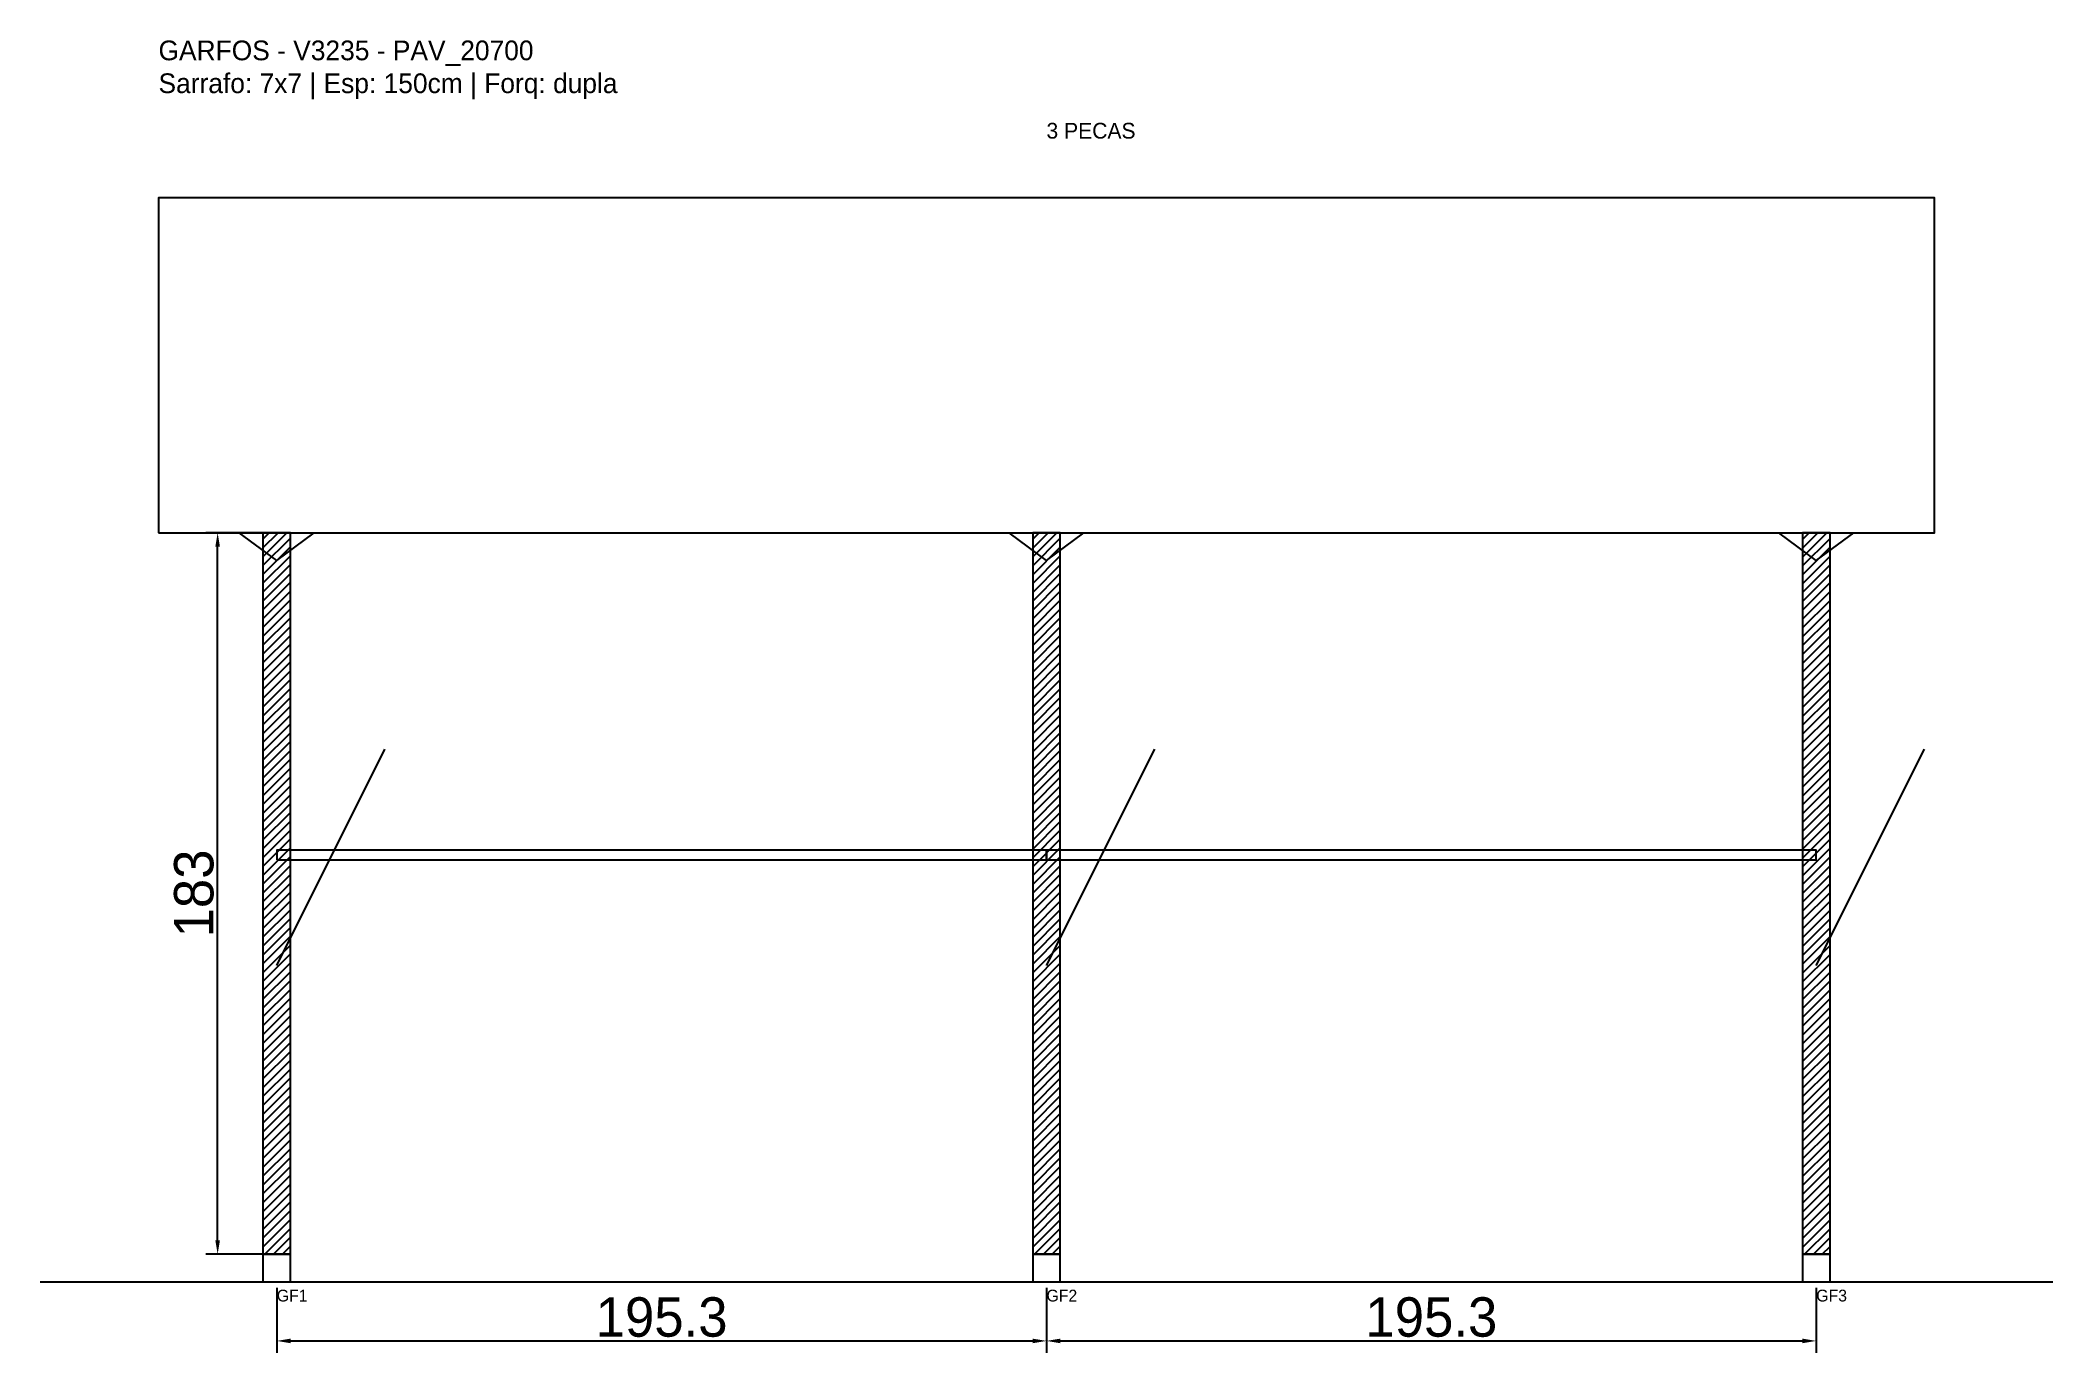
# Model space of a CAD drawing. Header units: metres. Extents: x -30 to 481, y -25 to 308.
import ezdxf

# ---------------------------------------------------------------- set-up
doc = ezdxf.new("R2010")
doc.units = ezdxf.units.M
for name, color, linetype in [('BARRA_ANCORAGEM', 1, 'Continuous'), ('COTA', 241, 'Continuous'), ('GARFOS OK', 3, 'Continuous'), ('NOME DA VIGA', 6, 'Continuous'), ('SARR_7x7', 40, 'Continuous'), ('TIRAS REESCORAMENTO', 252, 'Continuous'), ('VIGAS', 3, 'Continuous')]:
    doc.layers.add(name, color=color, linetype=linetype)
doc.dimstyles.new('EZ DXF', dxfattribs={"dimtxt": 10, "dimasz": 3.5, "dimexe": 3, "dimexo": 1.5, "dimgap": 1, "dimtad": 1, "dimdec": 1, "dimdsep": 46, "dimcen": 2.5, "dimazin": 3, "dimtfac": 1, "dimtmove": 0, "dimatfit": 3})

msp = doc.modelspace()

# ---------------------------------------------------------------- hatches: boundary and pattern name
at = {"layer": 'COTA'}
h = msp.add_hatch(dxfattribs=at)
h.set_pattern_fill('ANSI31', scale=0.5)
h.paths.add_polyline_path([(26.5, 0), (33.5, 0), (33.5, 183), (26.5, 183)])
h = msp.add_hatch(dxfattribs=at)
h.set_pattern_fill('ANSI31', scale=0.5)
h.paths.add_polyline_path([(221.77, 0), (228.77, 0), (228.77, 183), (221.77, 183)])
h = msp.add_hatch(dxfattribs=at)
h.set_pattern_fill('ANSI31', scale=0.5)
h.paths.add_polyline_path([(417.05, 0), (424.05, 0), (424.05, 183), (417.05, 183)])

# ---------------------------------------------------------------- linework, layer by layer
at = {"layer": 'BARRA_ANCORAGEM'}
for p, q in [((30, 73.2), (57.45, 128.1)), ((225.27, 73.2), (252.72, 128.1)), ((420.55, 73.2), (448, 128.1))]:
    msp.add_line(p, q, dxfattribs=at)
at = {"layer": 'GARFOS OK'}
for p, q in [((30, 176), (20.5, 183)), ((20.5, 183), (39.5, 183)), ((30, 176), (39.5, 183)), ((225.27, 176), (215.77, 183)), ((215.77, 183), (234.77, 183)), ((225.27, 176), (234.77, 183)), ((420.55, 176), (411.05, 183)), ((411.05, 183), (430.05, 183)), ((420.55, 176), (430.05, 183))]:
    msp.add_line(p, q, dxfattribs=at)
at = {"layer": 'GARFOS OK', "linetype": 'CONTINUOUS'}
msp.add_line((-30, -7), (480.55, -7), dxfattribs=at)
at = {"layer": 'GARFOS OK'}
for points in [[(26.5, 0), (33.5, 0), (33.5, 183), (26.5, 183), (26.5, 0)], [(221.77, 0), (228.77, 0), (228.77, 183), (221.77, 183), (221.77, 0)], [(417.05, 0), (424.05, 0), (424.05, 183), (417.05, 183), (417.05, 0)]]:
    msp.add_lwpolyline(points, dxfattribs=at)
at = {"layer": 'SARR_7x7'}
for points in [[(26.5, -7), (33.5, -7), (33.5, 0), (26.5, 0), (26.5, -7)], [(221.77, -7), (228.77, -7), (228.77, 0), (221.77, 0), (221.77, -7)], [(417.05, -7), (424.05, -7), (424.05, 0), (417.05, 0), (417.05, -7)]]:
    msp.add_lwpolyline(points, dxfattribs=at)
at = {"layer": 'TIRAS REESCORAMENTO'}
for points in [[(30, 100), (225.27, 100), (225.27, 102.5), (30, 102.5), (30, 100)], [(225.27, 100), (420.55, 100), (420.55, 102.5), (225.27, 102.5), (225.27, 100)]]:
    msp.add_lwpolyline(points, dxfattribs=at)
at = {"layer": 'VIGAS'}
msp.add_lwpolyline([(0, 183), (450.55, 183), (450.55, 268), (0, 268), (0, 183)], dxfattribs=at)

# ---------------------------------------------------------------- texts
at = {"layer": 'NOME DA VIGA'}
for s, height, p in [('3 PECAS', 4, (225.27, 283)), ('GF1', 3, (30, -12)), ('GF2', 3, (225.27, -12)), ('GF3', 3, (420.55, -12))]:
    msp.add_text(s, height=height, dxfattribs=at).set_placement(p)
at = {"layer": 'NOME DA VIGA', "insert": (0, 293), "char_height": 5, "attachment_point": 7}
msp.add_mtext('GARFOS - V3235 - PAV_20700\\PSarrafo: 7x7 | Esp: 150cm | Forq: dupla', dxfattribs=at)

# ---------------------------------------------------------------- dimensions: what is measured, and where the dimension line sits
at = {"layer": 'COTA'}
msp.add_linear_dim(base=(15, 0), p1=(30, 0), p2=(30, 183), angle=90, dimstyle='EZ DXF', dxfattribs=at).render()
for base, p1, p2 in [((30, -22), (30, -7), (225.27, -7)), ((225.27, -22), (225.27, -7), (420.55, -7))]:
    msp.add_linear_dim(base=base, p1=p1, p2=p2, dimstyle='EZ DXF', dxfattribs=at).render()

doc.saveas('drawing.dxf')
